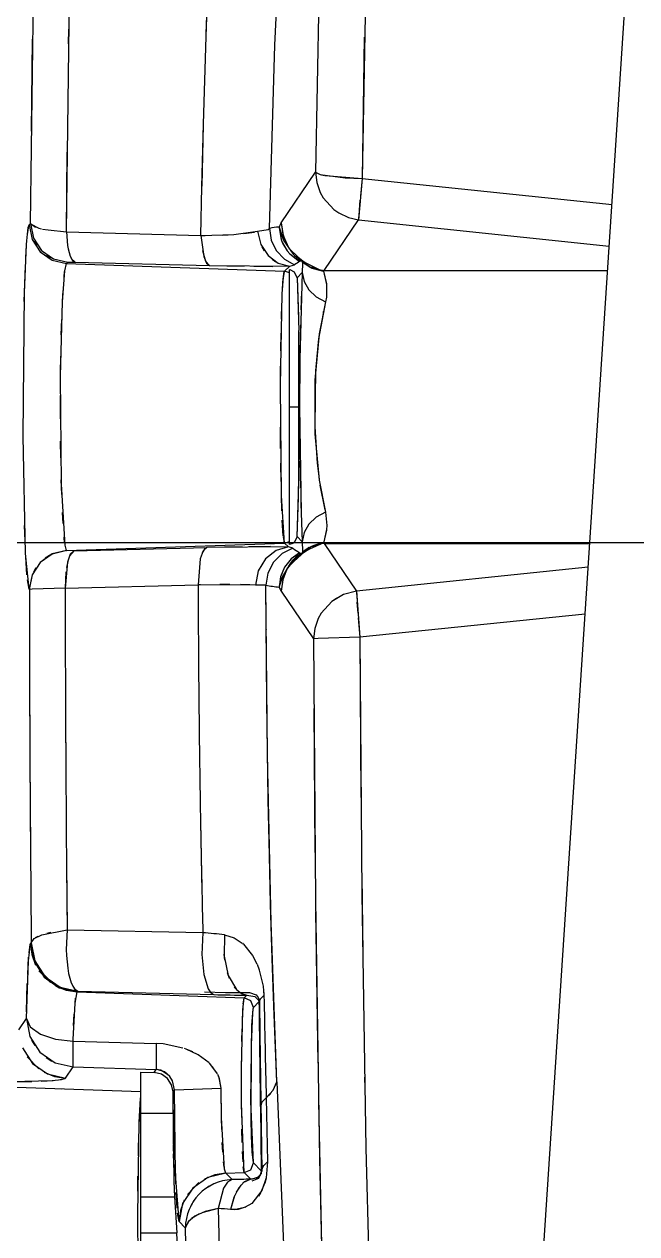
# Model space of a CAD drawing. Extents: x 1551 to 113148, y -1700 to 77018.
# Drawn here: x 19264.8 to 19328.1, y 12016.9 to 12141.8 of the extents above; entities that cross this region are included whole.
import ezdxf

# ---------------------------------------------------------------- set-up
doc = ezdxf.new("R2010")
doc.units = 0
doc.header["$LTSCALE"] = 500
doc.header["$MEASUREMENT"] = 0
doc.linetypes.add('CENTER', pattern=[3, 2.5, -0.25, 0, -0.25])
doc.linetypes.add('SNT-025', pattern=[0.74, 0.4, -0.17, 0, -0.17])
doc.layers.get('0').update_dxf_attribs({"linetype": 'CONTINUOUS'})
doc.layers.add('GENERATORSETT', color=7, linetype='CONTINUOUS')
doc.layers.add('S0CO1', color=7, linetype='CONTINUOUS')

# ---------------------------------------------------------------- blocks, each defined once
blk = doc.blocks.new('A$C64097268')
blk.add_line((-2758.91, 0), (35128.7, 0))
blk = doc.blocks.new('GENERATOR-CENTER')
for p, q in [((-1442.15, -77.43), (-1412.9, 368.88)), ((-1464.64, 79.63), (-1465.41, 38.24)), ((-1459.84, 78.24), (-1460.61, 37.58)), ((-1469.6, 51.35), (-1468.77, 68.99)), ((-1469.6, 51.35), (-1468.77, 68.99)), ((-1494.84, 32.93), (-1494.41, 67.15)), ((-1491.14, 32.08), (-1490.71, 64.96)), ((-1476.7, 52.23), (-1476.54, 56.81)), ((-1476.69, 52.52), (-1476.54, 56.73)), ((-1490.92, 51.48), (-1490.9, 52.99)), ((-1494.76, 42.47), (-1494.64, 51.96)), ((-1476.97, 43.18), (-1476.7, 52.23)), ((-1470.18, 32.43), (-1469.6, 51.35)), ((-1470.18, 32.43), (-1469.6, 51.35)), ((-1460.39, 52.18), (-1460.61, 37.58)), ((-1460.42, 50.64), (-1460.41, 50.64)), ((-1460.42, 50.64), (-1460.41, 50.64)), ((-1477.14, 36.73), (-1476.97, 43.18)), ((-1477.13, 36.8), (-1476.98, 43.11)), ((-1491.14, 32.08), (-1491.06, 40.29)), ((-1468.95, 33), (-1465.41, 38.24)), ((-1468.95, 33), (-1465.41, 38.24)), ((-1465.41, 38.24), (-1465.28, 37.17)), ((-1465.41, 38.24), (-1464.94, 38.01)), ((-1464.94, 38.01), (-1464.48, 37.9)), ((-1464.94, 38.01), (-1462.36, 37.65)), ((-1464.43, 37.89), (-1460.61, 37.58)), ((-1462.36, 37.65), (-1460.61, 37.58)), ((-1460.61, 37.58), (-1460.96, 33.32)), ((-1460.61, 37.58), (-1460.78, 35.77)), ((-1460.6, 37.58), (-1434.79, 34.9)), ((-1477.24, 31.71), (-1477.14, 36.73)), ((-1465.28, 37.17), (-1464.92, 36.15)), ((-1464.92, 36.15), (-1464.61, 35.59)), ((-1464.92, 36.15), (-1464.61, 35.59)), ((-1464.61, 35.59), (-1463.53, 34.4)), ((-1460.82, 35.33), (-1460.91, 34.31)), ((-1463.53, 34.4), (-1463.01, 34.03)), ((-1463.53, 34.4), (-1463.01, 34.03)), ((-1463.01, 34.03), (-1462.02, 33.56)), ((-1460.93, 33.99), (-1460.96, 33.32)), ((-1495.25, 30.82), (-1495.08, 32.51)), ((-1495.17, 31.81), (-1495.03, 32.7)), ((-1495.08, 32.51), (-1494.98, 32.79)), ((-1495.03, 32.7), (-1494.98, 32.79)), ((-1494.98, 32.79), (-1494.84, 32.93)), ((-1494.98, 32.79), (-1494.84, 32.93)), ((-1494.98, 32.79), (-1494.69, 31.3)), ((-1494.98, 32.79), (-1494.69, 31.3)), ((-1494.84, 32.93), (-1494.84, 32.96)), ((-1494.84, 32.93), (-1494.55, 31.43)), ((-1494.84, 32.93), (-1494.33, 32.57)), ((-1494.84, 32.9), (-1493.99, 32.47)), ((-1493.99, 32.47), (-1493.72, 32.4)), ((-1469.18, 32.56), (-1468.69, 31.16)), ((-1469.18, 32.56), (-1468.97, 31.28)), ((-1469.18, 32.56), (-1468.77, 31.3)), ((-1469.18, 32.55), (-1469.18, 32.54)), ((-1469.18, 32.5), (-1468.97, 31.3)), ((-1468.95, 33), (-1468.8, 31.85)), ((-1468.95, 33), (-1468.76, 31.69)), ((-1464.51, 28.08), (-1460.96, 33.32)), ((-1464.51, 28.08), (-1460.96, 33.32)), ((-1462.02, 33.56), (-1460.96, 33.32)), ((-1460.96, 33.32), (-1435.07, 30.59)), ((-1495.34, 29.41), (-1495.22, 31.29)), ((-1494.69, 31.3), (-1493.86, 30.02)), ((-1494.69, 31.3), (-1493.86, 30.02)), ((-1494.55, 31.43), (-1493.72, 30.16)), ((-1493.6, 32.37), (-1493.02, 32.27)), ((-1493.02, 32.27), (-1491.14, 32.08)), ((-1491.14, 32.08), (-1477.24, 31.71)), ((-1491.14, 32.08), (-1477.24, 31.71)), ((-1491.14, 32.08), (-1491.01, 30.66)), ((-1491.14, 32.07), (-1491.01, 30.66)), ((-1477.24, 31.71), (-1473.84, 31.81)), ((-1477.24, 31.71), (-1477.24, 31.75)), ((-1477.24, 31.71), (-1476.8, 31.71)), ((-1477.24, 31.71), (-1476.95, 29.52)), ((-1475.02, 31.75), (-1473.84, 31.81)), ((-1473.84, 31.81), (-1471.41, 32.13)), ((-1472.83, 31.9), (-1471.73, 32.06)), ((-1471.41, 32.13), (-1470.31, 32.33)), ((-1471.41, 32.13), (-1470.52, 32.27)), ((-1471.41, 32.13), (-1471.06, 30.77)), ((-1470.31, 32.33), (-1470.18, 32.43)), ((-1470.18, 32.43), (-1469.99, 31.23)), ((-1469.99, 31.23), (-1469.46, 30.15)), ((-1468.97, 31.28), (-1468.83, 30.92)), ((-1468.8, 31.85), (-1468.39, 30.76)), ((-1468.76, 31.69), (-1468.22, 30.47)), ((-1495.47, 25.79), (-1495.25, 30.82)), ((-1494.43, 31.15), (-1494.15, 30.69)), ((-1493.86, 30.02), (-1492.61, 29.14)), ((-1493.86, 30.02), (-1492.61, 29.14)), ((-1493.72, 30.16), (-1492.47, 29.28)), ((-1491.01, 30.66), (-1490.95, 30.32)), ((-1490.95, 30.32), (-1490.74, 29.57)), ((-1490.95, 30.32), (-1490.74, 29.57)), ((-1477.09, 30.15), (-1476.77, 29.04)), ((-1471.06, 30.77), (-1470.32, 29.63)), ((-1470.94, 30.52), (-1470.7, 30.11)), ((-1469.46, 30.15), (-1468.62, 29.27)), ((-1468.83, 30.93), (-1468.33, 30.1)), ((-1468.82, 30.91), (-1468.35, 30.11)), ((-1468.69, 31.16), (-1468.22, 30.46)), ((-1468.34, 30.1), (-1468.08, 29.8)), ((-1468.22, 30.47), (-1468.12, 30.34)), ((-1468.22, 30.47), (-1467.71, 29.76)), ((-1468.22, 30.47), (-1468.2, 30.44)), ((-1468.22, 30.47), (-1468.22, 30.47)), ((-1468.22, 30.46), (-1467.72, 29.77)), ((-1468.11, 30.33), (-1467.75, 29.94)), ((-1468.1, 30.32), (-1467.22, 29.45)), ((-1493.2, 29.71), (-1492.75, 29.42)), ((-1492.61, 29.14), (-1491.13, 28.8)), ((-1492.61, 29.14), (-1491.13, 28.8)), ((-1492.47, 29.28), (-1490.99, 28.94)), ((-1491.31, 28.05), (-1491.13, 28.8)), ((-1491.13, 28.8), (-1490.99, 28.94)), ((-1491.13, 28.8), (-1490.99, 28.94)), ((-1491.13, 28.8), (-1468.61, 28.01)), ((-1491.13, 28.8), (-1468.61, 28.01)), ((-1490.99, 28.94), (-1490.24, 28.94)), ((-1490.99, 28.94), (-1490.24, 28.94)), ((-1490.74, 29.57), (-1490.51, 29.13)), ((-1490.64, 29.34), (-1490.24, 28.94)), ((-1490.51, 29.13), (-1490.24, 28.94)), ((-1490.24, 28.94), (-1476.35, 28.59)), ((-1490.24, 28.94), (-1476.35, 28.59)), ((-1476.95, 29.52), (-1476.67, 28.86)), ((-1476.77, 29.04), (-1476.35, 28.59)), ((-1476.67, 28.86), (-1476.35, 28.59)), ((-1470.32, 29.63), (-1469.28, 28.86)), ((-1469.89, 29.24), (-1469.51, 28.98)), ((-1469.28, 28.86), (-1468.08, 28.54)), ((-1468.62, 29.27), (-1467.57, 28.68)), ((-1468.08, 29.81), (-1467.05, 29.03)), ((-1468.08, 29.8), (-1467.09, 29.04)), ((-1467.71, 29.76), (-1467.58, 29.62)), ((-1467.58, 29.62), (-1466.9, 29.09)), ((-1467.57, 29.62), (-1466.92, 29.1)), ((-1467.22, 29.45), (-1466.74, 29.08)), ((-1467.19, 29.43), (-1466.75, 29.09)), ((-1466.9, 29.09), (-1466.81, 29.08)), ((-1466.9, 29.09), (-1466.77, 29.01)), ((-1466.81, 29.08), (-1466.77, 28.99)), ((-1466.78, 28.97), (-1466.77, 29)), ((-1466.78, 28.97), (-1466.77, 28.99)), ((-1466.78, 28.98), (-1465.97, 28.48)), ((-1466.78, 28.98), (-1465.87, 28.41)), ((-1466.78, 28.97), (-1465.87, 28.41)), ((-1466.78, 28.97), (-1466.78, 28.96)), ((-1466.78, 28.97), (-1465.88, 28.38)), ((-1466.78, 28.97), (-1466.77, 28.85)), ((-1466.77, 28.85), (-1466.78, 27.88)), ((-1466.77, 28.8), (-1466.78, 27.88)), ((-1466.77, 29.01), (-1466.77, 28.99)), ((-1466.77, 28.96), (-1465.76, 28.33)), ((-1466.74, 29.08), (-1466.49, 28.91)), ((-1466.48, 28.91), (-1465.07, 28.19)), ((-1466.47, 28.9), (-1465.05, 28.18)), ((-1495.5, 24.87), (-1495.38, 28.57)), ((-1491.55, 24.84), (-1491.31, 28.05)), ((-1491.38, 27.41), (-1491.32, 27.99)), ((-1476.35, 28.59), (-1468.08, 28.54)), ((-1476.35, 28.59), (-1472.78, 28.53)), ((-1474.28, 28.55), (-1474.28, 28.56)), ((-1471.77, 28.52), (-1469.82, 28.51)), ((-1468.84, 25.68), (-1468.67, 27.81)), ((-1468.73, 27.33), (-1468.63, 27.96)), ((-1468.67, 27.81), (-1468.61, 28.01)), ((-1468.63, 27.96), (-1468.61, 28.01)), ((-1468.61, 28.01), (-1468.08, 28.54)), ((-1468.61, 28.01), (-1468.08, 28.54)), ((-1468.11, 27.86), (-1468.61, 28.01)), ((-1468.11, 27.86), (-1468.61, 28.01)), ((-1468.17, 28.54), (-1468.08, 28.54)), ((-1468.02, 28.16), (-1468.11, 28.14)), ((-1468.11, 27.86), (-1468.11, 28.14)), ((-1468.11, 27.86), (-1468.11, 28.14)), ((-1468.11, 27.86), (-1468.11, 28.09)), ((-1468.11, 27.12), (-1468.11, 27.86)), ((-1468.11, 0.12), (-1468.11, 27.86)), ((-1468.08, 28.54), (-1467.57, 28.68)), ((-1467.59, 27.93), (-1468.02, 28.16)), ((-1467.32, 27.33), (-1467.58, 27.92)), ((-1467.32, 27.33), (-1466.78, 27.88)), ((-1467.32, 27.33), (-1466.78, 27.88)), ((-1466.78, 27.88), (-1467.05, 17.66)), ((-1466.78, 27.88), (-1466.59, 26.94)), ((-1466.78, 27.88), (-1466.59, 26.94)), ((-1465.97, 28.48), (-1465.87, 28.41)), ((-1465.87, 28.41), (-1465.06, 28.18)), ((-1465.87, 28.41), (-1464.83, 28.1)), ((-1465.87, 28.41), (-1465.84, 28.39)), ((-1465.76, 28.33), (-1464.6, 28.03)), ((-1465.65, 28.29), (-1464.61, 28.03)), ((-1465.64, 28.3), (-1464.83, 28.1)), ((-1465.06, 28.18), (-1465.04, 28.17)), ((-1465.06, 28.18), (-1464.51, 28.08)), ((-1465.04, 28.17), (-1464.51, 28.08)), ((-1464.6, 28.03), (-1464.51, 28.08)), ((-1464.6, 28.03), (-1464.51, 28.08)), ((-1464.6, 28.03), (-1464.29, 26.72)), ((-1464.6, 28.03), (-1464.28, 26.64)), ((-1464.51, 28.08), (-1435.24, 28.08)), ((-1468.84, 25.64), (-1468.74, 27.28)), ((-1467.32, 27.33), (-1467.14, 21.88)), ((-1467.32, 27.33), (-1467.17, 23.29)), ((-1466.59, 26.94), (-1466.11, 26.08)), ((-1466.59, 26.94), (-1466.11, 26.08)), ((-1464.28, 26.63), (-1464.28, 25.33)), ((-1495.61, 10.99), (-1495.47, 25.79)), ((-1495.47, 25.62), (-1495.48, 25.63)), ((-1491.55, 24.87), (-1491.49, 26.01)), ((-1469.04, 16.22), (-1468.84, 25.68)), ((-1468.11, 22.67), (-1468.11, 25.89)), ((-1466.87, 25.92), (-1466.93, 24.02)), ((-1466.11, 26.08), (-1465.35, 25.36)), ((-1466.11, 26.08), (-1465.35, 25.36)), ((-1465.35, 25.36), (-1464.38, 24.84)), ((-1465.35, 25.36), (-1464.38, 24.84)), ((-1464.28, 25.33), (-1464.38, 24.84)), ((-1491.74, 17.19), (-1491.55, 24.84)), ((-1468.94, 23.07), (-1468.89, 24.7)), ((-1468.13, 24.72), (-1468.12, 24.72)), ((-1468.13, 24.72), (-1468.12, 24.72)), ((-1467.25, 24.31), (-1467.25, 24.31)), ((-1467.25, 24.31), (-1467.25, 24.31)), ((-1466.97, 24.19), (-1466.96, 24.19)), ((-1466.97, 24.19), (-1466.96, 24.19)), ((-1464.38, 24.84), (-1465.1, 21.04)), ((-1464.38, 24.84), (-1465.03, 21.56)), ((-1464.64, 23.77), (-1464.58, 23.87)), ((-1464.64, 23.77), (-1464.58, 23.87)), ((-1491.67, 21.46), (-1491.62, 23.03)), ((-1466.97, 22.49), (-1467.03, 19.73)), ((-1464.66, 23.65), (-1464.62, 23.65)), ((-1464.66, 23.65), (-1464.62, 23.65)), ((-1491.66, 21.66), (-1491.66, 21.66)), ((-1469.01, 19.79), (-1468.97, 21.62)), ((-1467.15, 22.38), (-1467.14, 21.9)), ((-1467.14, 21.89), (-1467.14, 21.89)), ((-1467.07, 14), (-1467.14, 21.89)), ((-1467.14, 18.13), (-1467.14, 21.88)), ((-1465.03, 21.56), (-1465.47, 16.76)), ((-1468.11, 19.68), (-1468.11, 21.02)), ((-1465.1, 21.04), (-1465.39, 18.1)), ((-1491.74, 17.5), (-1491.72, 19.26)), ((-1469.04, 16.07), (-1469.03, 18.22)), ((-1468.11, 16.1), (-1468.11, 17.78)), ((-1467.14, 14), (-1467.14, 18.51)), ((-1467.07, 14), (-1467.09, 18.51)), ((-1467.04, 18.52), (-1467.07, 14.28)), ((-1467.05, 17.66), (-1467.07, 14)), ((-1465.41, 17.91), (-1465.5, 11.95)), ((-1491.66, 6.02), (-1491.74, 17.19)), ((-1465.47, 16.76), (-1465.47, 11.24)), ((-1491.76, 12.78), (-1491.76, 15.19)), ((-1468.94, 4.84), (-1469.04, 16.22)), ((-1491.76, 14), (-1491.75, 14)), ((-1491.76, 14), (-1491.75, 14)), ((-1468.11, 14), (-1467.83, 14)), ((-1468.11, 14), (-1467.83, 14)), ((-1467.83, 14), (-1467.14, 14)), ((-1467.83, 14), (-1467.14, 14)), ((-1467.14, 14), (-1467.07, 14)), ((-1467.14, 9.48), (-1467.14, 14)), ((-1467.14, 14), (-1467.07, 14)), ((-1467.14, 6.11), (-1467.07, 14)), ((-1467.07, 14), (-1466.9, 3.08)), ((-1467.07, 13.81), (-1467.04, 9.62)), ((-1468.11, 12.32), (-1468.11, 13.62)), ((-1469.03, 9.72), (-1469.04, 11.9)), ((-1465.5, 11.95), (-1465.25, 8.19)), ((-1465.47, 11.24), (-1465.03, 6.44)), ((-1495.35, -1.11), (-1495.61, 10.99)), ((-1491.72, 8.74), (-1491.74, 10.46)), ((-1468.11, 8.72), (-1468.11, 10.62)), ((-1467.14, 6.11), (-1467.14, 9.87)), ((-1468.97, 6.31), (-1469.01, 8.19)), ((-1468.11, 5.78), (-1468.11, 7.98)), ((-1467.03, 8.41), (-1466.98, 5.64)), ((-1465.25, 8.19), (-1465.05, 6.56)), ((-1491.62, 4.95), (-1491.67, 6.49)), ((-1491.66, 6.34), (-1491.66, 6.34)), ((-1465.03, 6.44), (-1464.38, 3.13)), ((-1491.28, -0.27), (-1491.66, 6.02)), ((-1467.32, 0.64), (-1467.14, 6.11)), ((-1467.16, 5.53), (-1467.14, 6.11)), ((-1464.96, 5.94), (-1464.44, 3.37)), ((-1468.89, 3.27), (-1468.94, 4.91)), ((-1468.61, -0.04), (-1468.94, 4.84)), ((-1468.11, 3.11), (-1468.11, 4.52)), ((-1467.32, 0.64), (-1467.18, 4.64)), ((-1466.96, 3.8), (-1466.97, 3.8)), ((-1466.96, 3.8), (-1466.97, 3.8)), ((-1466.94, 4.36), (-1466.89, 2.74)), ((-1464.66, 4.34), (-1464.63, 4.34)), ((-1464.66, 4.34), (-1464.63, 4.34)), ((-1464.64, 4.22), (-1464.59, 4.14)), ((-1464.64, 4.22), (-1464.59, 4.14)), ((-1491.49, 1.96), (-1491.55, 3.11)), ((-1467.25, 3.69), (-1467.25, 3.68)), ((-1467.25, 3.69), (-1467.25, 3.68)), ((-1467.22, 3.16), (-1467.22, 3.16)), ((-1467.22, 3.16), (-1467.22, 3.16)), ((-1466.9, 3.17), (-1466.9, 3.17)), ((-1466.9, 3.17), (-1466.9, 3.17)), ((-1466.9, 3.08), (-1466.78, 0.09)), ((-1465.34, 2.62), (-1466.1, 1.9)), ((-1465.34, 2.62), (-1466.1, 1.9)), ((-1464.38, 3.13), (-1465.34, 2.62)), ((-1464.38, 3.13), (-1465.34, 2.62)), ((-1464.38, 3.15), (-1464.38, 3.13)), ((-1464.38, 3.13), (-1464.23, 1.76)), ((-1495.37, -0.65), (-1495.46, 1.77)), ((-1468.74, 0.71), (-1468.84, 2.33)), ((-1468.11, 1.49), (-1468.11, 1.5)), ((-1466.1, 1.9), (-1466.59, 1.03)), ((-1466.1, 1.9), (-1466.59, 1.03)), ((-1464.28, 1.27), (-1464.58, -0.05)), ((-1464.27, 1.35), (-1464.57, 0.08)), ((-1464.23, 1.76), (-1464.27, 1.36)), ((-2671.23, 0), (-1337.61, 0)), ((-2671.23, 0), (-1337.61, 0)), ((-1495.44, 0.62), (-1495.44, 0.62)), ((-1491.32, -0.02), (-1491.38, 0.57)), ((-1468.61, -0.04), (-1468.73, 0.64)), ((-1468.61, -0.04), (-1468.11, 0.12)), ((-1468.61, -0.04), (-1468.11, 0.12)), ((-1468.11, 0.12), (-1468.11, 0.69)), ((-1468.11, -0.17), (-1468.11, 0.12)), ((-1468.11, -0.13), (-1468.11, 0.12)), ((-1468.11, -0.17), (-1468.11, 0.12)), ((-1467.58, 0.05), (-1467.72, -0.06)), ((-1467.32, 0.64), (-1467.58, 0.05)), ((-1467.32, 0.64), (-1466.78, 0.09)), ((-1467.32, 0.64), (-1466.78, 0.09)), ((-1466.59, 1.03), (-1466.78, 0.09)), ((-1466.59, 1.03), (-1466.78, 0.09)), ((-1466.78, 0.09), (-1466.77, -0.88)), ((-1466.78, 0.09), (-1466.76, -0.82)), ((-1494.98, -4.82), (-1495.35, -1.11)), ((-1492.61, -1.17), (-1493.86, -2.04)), ((-1492.61, -1.17), (-1493.86, -2.04)), ((-1492.6, -1.18), (-1493.85, -2.05)), ((-1491.13, -0.82), (-1492.61, -1.17)), ((-1491.13, -0.82), (-1492.61, -1.17)), ((-1491.11, -0.83), (-1492.6, -1.18)), ((-1491.13, -0.82), (-1491.28, -0.27)), ((-1491.13, -0.82), (-1468.61, -0.04)), ((-1491.13, -0.82), (-1468.61, -0.04)), ((-1491.13, -0.82), (-1491.11, -0.83)), ((-1491.13, -0.82), (-1491.11, -0.83)), ((-1490.37, -0.84), (-1491.11, -0.83)), ((-1490.37, -0.84), (-1491.11, -0.83)), ((-1490.74, -1.18), (-1491.04, -2.03)), ((-1490.37, -0.84), (-1490.82, -1.35)), ((-1490.37, -0.84), (-1490.74, -1.18)), ((-1490.37, -0.84), (-1476.65, -0.5)), ((-1477.01, -0.84), (-1477.31, -1.68)), ((-1476.89, -0.66), (-1477.12, -1.07)), ((-1476.65, -0.5), (-1477.01, -0.84)), ((-1476.65, -0.5), (-1476.89, -0.66)), ((-1472.98, -0.43), (-1476.65, -0.5)), ((-1468.2, -0.44), (-1476.65, -0.5)), ((-1470.06, -0.41), (-1472.29, -0.42)), ((-1469.49, -0.8), (-1470.59, -1.66)), ((-1469.49, -0.8), (-1470.59, -1.66)), ((-1468.87, -1.14), (-1469.76, -2.03)), ((-1468.87, -1.14), (-1469.76, -2.03)), ((-1468.2, -0.44), (-1469.49, -0.8)), ((-1468.2, -0.44), (-1469.49, -0.8)), ((-1467.75, -0.58), (-1468.87, -1.14)), ((-1467.75, -0.58), (-1468.87, -1.14)), ((-1468.61, -0.04), (-1468.2, -0.44)), ((-1468.61, -0.04), (-1468.2, -0.44)), ((-1467.75, -0.58), (-1468.2, -0.44)), ((-1467.75, -0.58), (-1468.2, -0.44)), ((-1468.09, -0.18), (-1468.11, -0.17)), ((-1467.75, -0.08), (-1468.09, -0.18)), ((-1466.87, -1.21), (-1468.04, -2.29)), ((-1467.05, -1.05), (-1467.92, -1.68)), ((-1467.05, -1.05), (-1467.92, -1.68)), ((-1467.83, -2), (-1466.11, -0.48)), ((-1467.83, -2), (-1466.11, -0.48)), ((-1466.72, -1), (-1467.83, -2)), ((-1466.72, -1), (-1467.83, -2)), ((-1467.7, 0), (-1467.65, 0)), ((-1467.7, 0), (-1467.65, 0)), ((-1466.78, -1.09), (-1466.91, -1.11)), ((-1466.78, -1.09), (-1466.91, -1.11)), ((-1466.75, -1.12), (-1466.87, -1.21)), ((-1466.77, -1.14), (-1466.84, -1.19)), ((-1466.11, -0.48), (-1466.81, -1.11)), ((-1466.11, -0.48), (-1466.81, -1.11)), ((-1466.78, -1.09), (-1466.81, -1.11)), ((-1466.81, -1.11), (-1466.78, -1.09)), ((-1466.81, -1.11), (-1466.78, -1.09)), ((-1466.81, -1.11), (-1466.78, -1.09)), ((-1466.79, -1.05), (-1466.72, -1)), ((-1466.79, -1.05), (-1466.72, -1)), ((-1466.77, -1.02), (-1466.79, -1.05)), ((-1466.77, -1.02), (-1466.79, -1.05)), ((-1466.77, 0), (-1466.77, 0)), ((-1466.77, 0), (-1466.77, 0)), ((-1466.77, -1), (-1464.94, -0.17)), ((-1466.17, -0.6), (-1466.77, -1.02)), ((-1466.77, -0.88), (-1466.77, -1)), ((-1466.77, -1), (-1466.77, -1.02)), ((-1466.77, -1), (-1466.77, -1.02)), ((-1466.77, -1.02), (-1466.77, -1.02)), ((-1465.89, -0.59), (-1466.75, -1.12)), ((-1465.85, -0.44), (-1466.66, -0.93)), ((-1466.11, -0.48), (-1466.11, -0.48)), ((-1466.11, -0.48), (-1466.11, -0.48)), ((-1464.94, -0.16), (-1465.85, -0.44)), ((-1465.17, -0.25), (-1465.74, -0.51)), ((-1465.14, -0.24), (-1465.59, -0.44)), ((-1465.03, -0.2), (-1465.13, -0.24)), ((-1464.94, -0.17), (-1464.91, -0.15)), ((-1464.51, -0.09), (-1464.76, -0.12)), ((-1464.51, -0.09), (-1464.76, -0.12)), ((-1464.58, -0.05), (-1464.51, -0.09)), ((-1464.58, -0.05), (-1464.51, -0.09)), ((-1464.58, -0.05), (-1464.58, -0.05)), ((-1464.51, -0.09), (-1461.18, -5.02)), ((-1464.51, -0.09), (-1437.08, -0.09)), ((-1464.51, -0.09), (-1461.18, -5.02)), ((-1495.22, -3.32), (-1495.34, -1.44)), ((-1493.86, -2.04), (-1494.69, -3.32)), ((-1493.86, -2.04), (-1494.69, -3.32)), ((-1493.85, -2.05), (-1494.68, -3.33)), ((-1492.88, -1.32), (-1493.33, -1.6)), ((-1491.04, -2.03), (-1491.27, -4.71)), ((-1490.93, -1.64), (-1491.14, -2.58)), ((-1477.31, -1.68), (-1477.54, -4.37)), ((-1470.59, -1.66), (-1471.32, -2.92)), ((-1470.59, -1.66), (-1471.32, -2.92)), ((-1469.76, -2.03), (-1470.34, -3.15)), ((-1469.76, -2.03), (-1470.34, -3.15)), ((-1467.92, -1.68), (-1468.6, -2.53)), ((-1467.92, -1.68), (-1468.6, -2.53)), ((-1468.04, -2.29), (-1468.31, -2.63)), ((-1467.6, -1.83), (-1468.28, -2.59)), ((-1494.69, -3.32), (-1494.98, -4.82)), ((-1494.69, -3.32), (-1494.98, -4.82)), ((-1494.68, -3.33), (-1494.97, -4.83)), ((-1494.28, -2.59), (-1494.55, -3.05)), ((-1491.2, -3.01), (-1491.27, -4.71)), ((-1471.32, -2.92), (-1471.6, -4.39)), ((-1471.32, -2.92), (-1471.6, -4.39)), ((-1470.34, -3.15), (-1470.54, -4.39)), ((-1470.34, -3.15), (-1470.54, -4.39)), ((-1469.03, -3.52), (-1469.17, -4.59)), ((-1469.03, -3.52), (-1469.17, -4.59)), ((-1468.93, -3.7), (-1469.17, -4.58)), ((-1468.76, -3.33), (-1469.16, -4.5)), ((-1468.6, -2.53), (-1469.03, -3.52)), ((-1468.6, -2.53), (-1469.03, -3.52)), ((-1468.31, -2.62), (-1468.93, -3.7)), ((-1468.37, -2.73), (-1468.8, -3.84)), ((-1468.31, -2.62), (-1468.78, -3.78)), ((-1468.56, -3.14), (-1468.47, -3.15)), ((-1468.3, -2.61), (-1468.31, -2.63)), ((-1437.24, -2.52), (-1461.18, -5.02)), ((-1494.98, -4.82), (-1495.17, -3.85)), ((-1494.98, -4.82), (-1494.97, -4.83)), ((-1494.98, -4.82), (-1494.97, -4.83)), ((-1494.67, -4.8), (-1494.97, -4.83)), ((-1494.67, -4.8), (-1494.97, -4.83)), ((-1491.27, -4.71), (-1494.67, -4.8)), ((-1491.27, -4.71), (-1494.67, -4.8)), ((-1491.27, -4.71), (-1477.54, -4.37)), ((-1491.27, -4.71), (-1477.54, -4.37)), ((-1477.3, -4.36), (-1477.54, -4.37)), ((-1471.6, -4.39), (-1477.54, -4.37)), ((-1474.27, -4.31), (-1475.28, -4.32)), ((-1474.69, -4.32), (-1474.69, -4.32)), ((-1474.69, -4.32), (-1474.69, -4.32)), ((-1472.2, -4.35), (-1473.15, -4.32)), ((-1473.14, -4.33), (-1473.14, -4.33)), ((-1473.14, -4.33), (-1473.14, -4.33)), ((-1471.6, -4.39), (-1471.6, -4.39)), ((-1470.54, -4.39), (-1471.6, -4.39)), ((-1470.54, -4.39), (-1470.54, -4.38)), ((-1470.37, -22.02), (-1470.54, -4.39)), ((-1470.45, -16.41), (-1470.54, -4.39)), ((-1469.16, -4.5), (-1469.17, -4.59)), ((-1468.78, -3.78), (-1468.95, -5.01)), ((-1468.8, -3.84), (-1468.95, -5.01)), ((-1468.95, -5.01), (-1465.62, -9.94)), ((-1468.95, -5.01), (-1465.62, -9.94)), ((-1463.74, -6.09), (-1464.82, -7.29)), ((-1462.53, -5.37), (-1463.74, -6.09)), ((-1463.22, -5.72), (-1463.74, -6.09)), ((-1461.18, -5.02), (-1462.53, -5.37)), ((-1461.18, -5.02), (-1460.82, -9.77)), ((-1461.18, -5.02), (-1461.16, -5.77)), ((-1461.14, -6.13), (-1461.05, -7.28)), ((-1464.82, -7.29), (-1465.13, -7.84)), ((-1464.82, -7.29), (-1465.13, -7.85)), ((-1437.56, -7.39), (-1460.82, -9.77)), ((-1465.13, -7.85), (-1465.49, -8.87)), ((-1461.01, -7.77), (-1460.82, -9.77)), ((-1470.51, -8.95), (-1470.5, -8.97)), ((-1470.51, -8.95), (-1470.5, -8.97)), ((-1465.49, -8.87), (-1465.62, -9.94)), ((-1465.14, -9.88), (-1465.62, -9.94)), ((-1465.14, -9.88), (-1465.62, -9.94)), ((-1465.62, -9.94), (-1465.43, -36.94)), ((-1460.82, -9.77), (-1465.14, -9.88)), ((-1460.82, -9.77), (-1465.14, -9.88)), ((-1460.82, -9.77), (-1460.72, -26.3)), ((-1460.82, -9.77), (-1460.62, -36.29)), ((-1470.38, -21.34), (-1470.45, -16.42)), ((-1465.59, -17.13), (-1465.48, -32)), ((-1470.3, -26.52), (-1470.38, -21.34)), ((-1470, -39.22), (-1470.37, -22.02)), ((-1470.18, -32.27), (-1470.3, -26.55)), ((-1470.05, -37.28), (-1470.18, -32.28)), ((-1460.64, -34.41), (-1460.54, -42.38)), ((-1469.89, -42.92), (-1470.05, -37.32)), ((-1465.43, -36.94), (-1465.01, -63.6)), ((-1460.62, -36.29), (-1460.2, -62.49)), ((-1465.41, -38.11), (-1465.19, -53.73)), ((-1469.42, -55.66), (-1470, -39.22)), ((-1494.77, -41.31), (-1494.46, -40.87)), ((-1494.46, -40.87), (-1493.69, -40.47)), ((-1494.32, -40.77), (-1494.04, -40.62)), ((-1493.69, -40.47), (-1491.07, -39.96)), ((-1493.17, -40.31), (-1492.75, -40.21)), ((-1491.07, -39.96), (-1491.15, -42)), ((-1491.07, -39.97), (-1491.15, -42)), ((-1491.07, -39.96), (-1477.05, -40.26)), ((-1491.07, -39.96), (-1477.05, -40.26)), ((-1477.05, -40.26), (-1477.14, -42.5)), ((-1474.81, -40.48), (-1474.86, -42.68)), ((-1474.81, -40.48), (-1473.81, -40.78)), ((-1473.81, -40.78), (-1473, -41.33)), ((-1495.07, -43.16), (-1494.84, -41.38)), ((-1495, -42.33), (-1494.88, -41.47)), ((-1494.88, -41.47), (-1494.84, -41.38)), ((-1494.84, -41.38), (-1494.77, -41.31)), ((-1494.84, -41.38), (-1494.77, -41.31)), ((-1494.84, -41.38), (-1494.71, -42.52)), ((-1494.84, -41.38), (-1494.47, -43.25)), ((-1494.77, -41.31), (-1494.4, -43.18)), ((-1494.69, -42.17), (-1494.42, -43.14)), ((-1491.15, -42), (-1491.13, -42.6)), ((-1472.97, -41.35), (-1472.87, -41.44)), ((-1472.85, -41.46), (-1471.92, -42.62)), ((-1495.27, -49.12), (-1495.07, -43.16)), ((-1495.14, -44.59), (-1495.04, -42.8)), ((-1494.71, -42.52), (-1494.32, -43.6)), ((-1494.47, -43.25), (-1493.44, -44.85)), ((-1494.4, -43.18), (-1493.36, -44.78)), ((-1494.24, -43.53), (-1494.04, -43.9)), ((-1491.13, -42.6), (-1491, -43.92)), ((-1491.13, -42.61), (-1491, -43.91)), ((-1477.14, -42.5), (-1476.94, -44.57)), ((-1474.88, -42.49), (-1474.81, -43.09)), ((-1474.86, -42.68), (-1474.43, -44.69)), ((-1471.92, -42.62), (-1471.47, -43.47)), ((-1471.45, -43.52), (-1471.22, -44.11)), ((-1471.42, -43.6), (-1471.33, -43.83)), ((-1469.73, -47.82), (-1469.89, -42.93)), ((-1495.13, -44.4), (-1495.13, -44.4)), ((-1495.13, -44.4), (-1495.13, -44.4)), ((-1493.98, -44.19), (-1492.79, -45.41)), ((-1493.86, -44.18), (-1492.78, -45.29)), ((-1493.76, -44.26), (-1493.8, -44.27)), ((-1493.44, -44.85), (-1491.87, -45.94)), ((-1493.36, -44.78), (-1491.8, -45.87)), ((-1491, -43.92), (-1490.91, -44.48)), ((-1490.91, -44.48), (-1490.64, -45.43)), ((-1490.91, -44.49), (-1490.64, -45.43)), ((-1476.94, -44.57), (-1476.51, -46.05)), ((-1474.53, -44.37), (-1474.33, -44.94)), ((-1474.43, -44.69), (-1473.59, -46.13)), ((-1471.26, -44), (-1470.82, -45.78)), ((-1495.26, -48.43), (-1495.18, -45.5)), ((-1492.51, -45.49), (-1492.15, -45.7)), ((-1492.23, -45.62), (-1492.23, -45.6)), ((-1492.23, -45.63), (-1492.23, -45.61)), ((-1492.22, -45.77), (-1491.15, -46.2)), ((-1491.87, -45.94), (-1490.02, -46.38)), ((-1491.8, -45.87), (-1489.95, -46.3)), ((-1491.75, -45.9), (-1490.81, -46.2)), ((-1490.64, -45.43), (-1490.32, -46.05)), ((-1490.49, -45.77), (-1490.23, -46.15)), ((-1490.32, -46.05), (-1489.95, -46.3)), ((-1490.23, -46.15), (-1489.95, -46.3)), ((-1476.51, -46.05), (-1476.23, -46.47)), ((-1473.81, -45.87), (-1473.52, -46.2)), ((-1473.59, -46.13), (-1473.07, -46.54)), ((-1470.82, -45.78), (-1470.74, -46.76)), ((-1470.79, -46.05), (-1470.74, -46.76)), ((-1491.15, -46.2), (-1490.02, -46.38)), ((-1490.24, -47.55), (-1490.02, -46.38)), ((-1490.24, -47.55), (-1490.19, -47.03)), ((-1490.02, -46.38), (-1489.95, -46.3)), ((-1490.02, -46.38), (-1489.95, -46.3)), ((-1490.02, -46.38), (-1472.78, -46.98)), ((-1490.02, -46.38), (-1472.78, -46.98)), ((-1489.95, -46.3), (-1489.92, -46.3)), ((-1489.95, -46.3), (-1475.93, -46.65)), ((-1476.88, -46.38), (-1474.72, -46.42)), ((-1476.23, -46.47), (-1475.93, -46.65)), ((-1474.72, -46.42), (-1472.84, -46.43)), ((-1473.07, -46.54), (-1472.51, -46.71)), ((-1472.91, -48.22), (-1472.78, -46.98)), ((-1472.87, -47.6), (-1472.78, -46.98)), ((-1472.84, -46.43), (-1472.23, -46.43)), ((-1472.78, -46.98), (-1472.51, -46.71)), ((-1472.78, -46.98), (-1472.51, -46.71)), ((-1472.09, -47.28), (-1472.78, -46.98)), ((-1472.09, -47.28), (-1472.78, -46.98)), ((-1472.51, -46.71), (-1471.69, -46.86)), ((-1472.51, -46.71), (-1471.69, -46.86)), ((-1472.23, -46.43), (-1471.53, -46.68)), ((-1471.81, -47.98), (-1472.09, -47.28)), ((-1471.81, -47.98), (-1472.09, -47.28)), ((-1471.81, -47.98), (-1471.25, -47.41)), ((-1471.81, -47.98), (-1471.25, -47.41)), ((-1471.69, -46.86), (-1471.29, -47.23)), ((-1471.66, -46.87), (-1471.29, -47.23)), ((-1471.53, -46.68), (-1471.33, -46.95)), ((-1471.33, -46.95), (-1471.29, -47.02)), ((-1471.29, -47.02), (-1471.21, -47.37)), ((-1471.29, -47.23), (-1471.25, -47.41)), ((-1471.29, -47.23), (-1471.25, -47.41)), ((-1471.1, -47.08), (-1471.25, -47.41)), ((-1471.1, -47.08), (-1471.25, -47.41)), ((-1471.21, -47.37), (-1471.16, -50.72)), ((-1470.74, -46.76), (-1471.1, -47.08)), ((-1470.74, -46.76), (-1471.1, -47.08)), ((-1490.45, -51.28), (-1490.24, -47.55)), ((-1490.39, -49.83), (-1490.33, -48.68)), ((-1473.04, -54.36), (-1472.91, -48.22)), ((-1472.95, -49.15), (-1472.9, -47.98)), ((-1472.04, -51.86), (-1471.9, -48.5)), ((-1471.98, -49.85), (-1471.86, -48.13)), ((-1471.9, -48.5), (-1471.81, -47.98)), ((-1471.86, -48.13), (-1471.81, -47.98)), ((-1469.42, -55.66), (-1469.73, -47.86)), ((-1496.05, -50.28), (-1495.27, -49.12)), ((-1495.27, -49.12), (-1494.87, -49.98)), ((-1495.27, -49.12), (-1494.87, -49.98)), ((-1495.27, -49.12), (-1494.91, -50.99)), ((-1472.08, -57.68), (-1471.98, -49.85)), ((-1494.91, -50.99), (-1493.87, -52.58)), ((-1494.87, -49.98), (-1493.82, -50.73)), ((-1494.87, -49.98), (-1493.82, -50.73)), ((-1493.82, -50.73), (-1492.27, -51.25)), ((-1473.01, -51.48), (-1472.98, -50.17)), ((-1471.16, -50.72), (-1471.06, -57.73)), ((-1465.23, -50.73), (-1465.22, -50.73)), ((-1465.23, -50.73), (-1465.22, -50.73)), ((-1495.68, -52.15), (-1494.64, -53.75)), ((-1494.75, -51.34), (-1494.41, -51.92)), ((-1492.27, -51.25), (-1490.45, -51.47)), ((-1490.45, -51.47), (-1490.44, -51.26)), ((-1490.45, -51.47), (-1481.86, -51.71)), ((-1490.45, -51.47), (-1481.86, -51.71)), ((-1490.45, -54.11), (-1490.45, -51.47)), ((-1490.45, -54.11), (-1490.45, -51.47)), ((-1481.86, -51.71), (-1481.88, -54.16)), ((-1481.16, -51.75), (-1481.86, -51.71)), ((-1479.11, -52.17), (-1481.16, -51.75)), ((-1478.1, -52.56), (-1478.96, -52.21)), ((-1477.52, -52.87), (-1478.78, -52.28)), ((-1472.05, -59.54), (-1472.04, -51.86)), ((-1495.18, -53.08), (-1494, -54.31)), ((-1493.87, -52.58), (-1492.31, -53.68)), ((-1493.22, -53.14), (-1492.65, -53.51)), ((-1492.31, -53.68), (-1490.45, -54.11)), ((-1481.88, -52.94), (-1481.88, -53.23)), ((-1476.41, -53.7), (-1477.52, -52.87)), ((-1473.04, -54.36), (-1473.03, -52.6)), ((-1494.64, -53.75), (-1493.08, -54.84)), ((-1493.43, -54.67), (-1492.36, -55.1)), ((-1493.08, -54.84), (-1491.23, -55.27)), ((-1491.23, -55.27), (-1490.45, -54.11)), ((-1491.23, -55.27), (-1490.45, -54.11)), ((-1490.45, -54.11), (-1481.86, -54.4)), ((-1490.45, -54.11), (-1481.86, -54.4)), ((-1489.01, -54.2), (-1489, -54.18)), ((-1483.47, -56.67), (-1483.47, -54.65)), ((-1483.47, -54.65), (-1482.06, -54.7)), ((-1483.47, -56.67), (-1483.47, -54.65)), ((-1483.47, -54.65), (-1482.06, -54.7)), ((-1482.06, -54.7), (-1481.86, -54.4)), ((-1482.06, -54.7), (-1481.86, -54.4)), ((-1481.31, -54.87), (-1482.06, -54.7)), ((-1481.31, -54.87), (-1482.06, -54.7)), ((-1481.88, -53.85), (-1481.88, -54.05)), ((-1481.88, -54.16), (-1481.86, -54.4)), ((-1481.76, -54.4), (-1481.86, -54.4)), ((-1481.39, -54.47), (-1481.86, -54.4)), ((-1481, -54.64), (-1481.76, -54.4)), ((-1480.55, -55.01), (-1481.39, -54.47)), ((-1480.69, -55.31), (-1481.31, -54.87)), ((-1480.69, -55.31), (-1481.31, -54.87)), ((-1480.46, -55.11), (-1481, -54.64)), ((-1475.97, -54.17), (-1476.39, -53.72)), ((-1475.53, -54.83), (-1476.32, -53.78)), ((-1475.36, -55.24), (-1475.5, -54.9)), ((-1473.04, -54.74), (-1473.04, -54.36)), ((-1473.04, -57.27), (-1473.04, -54.74)), ((-1473.04, -57.27), (-1473.04, -54.74)), ((-1498.54, -55.66), (-1492.61, -55.53)), ((-1498.54, -56.14), (-1483.47, -56.67)), ((-1498.54, -56.14), (-1483.47, -56.67)), ((-1496.51, -55.66), (-1494.71, -55.63)), ((-1493.75, -55.6), (-1492.51, -55.52)), ((-1492.61, -55.53), (-1491.63, -55.41)), ((-1492.36, -55.1), (-1491.23, -55.27)), ((-1491.96, -55.46), (-1491.28, -55.31)), ((-1491.63, -55.41), (-1491.23, -55.27)), ((-1491.28, -55.31), (-1491.23, -55.27)), ((-1480.28, -55.95), (-1480.69, -55.31)), ((-1480.28, -55.95), (-1480.69, -55.31)), ((-1480.18, -55.57), (-1480.46, -55.11)), ((-1480.18, -55.57), (-1480.45, -55.11)), ((-1480.13, -56.69), (-1480.28, -55.95)), ((-1480.13, -56.69), (-1480.28, -55.95)), ((-1479.98, -56.47), (-1480.18, -55.57)), ((-1479.98, -56.47), (-1480.18, -55.57)), ((-1475.32, -55.35), (-1475.43, -55.04)), ((-1475.16, -56.31), (-1475.36, -55.24)), ((-1475.16, -56.31), (-1475.32, -55.35)), ((-1469.78, -56.51), (-1469.42, -55.66)), ((-1469.42, -55.66), (-1466.8, -117.43)), ((-1469.42, -55.66), (-1469.42, -55.66)), ((-1460.34, -55.17), (-1460.32, -56.36)), ((-1491.63, -56.4), (-1491.62, -56.39)), ((-1483.62, -59.81), (-1483.48, -57.34)), ((-1483.53, -58.02), (-1483.48, -57.36)), ((-1483.48, -57.35), (-1483.47, -57.22)), ((-1483.47, -57.22), (-1483.47, -56.67)), ((-1483.47, -57.22), (-1483.47, -56.67)), ((-1483.47, -57.45), (-1483.47, -57.22)), ((-1483.47, -81.49), (-1483.47, -57.34)), ((-1480.13, -56.69), (-1479.98, -56.47)), ((-1480.13, -56.69), (-1479.98, -56.47)), ((-1480.13, -58.9), (-1480.13, -56.69)), ((-1480.13, -58.9), (-1480.13, -56.69)), ((-1479.98, -56.47), (-1475.16, -56.31)), ((-1479.98, -56.69), (-1479.98, -56.47)), ((-1479.86, -65.2), (-1479.98, -56.47)), ((-1475.12, -59.38), (-1475.16, -56.31)), ((-1475.16, -56.43), (-1475.16, -56.31)), ((-1475.15, -57.65), (-1475.16, -56.44)), ((-1475.12, -59.38), (-1475.16, -56.44)), ((-1473.04, -57.89), (-1473.04, -57.27)), ((-1472.08, -57.16), (-1472.07, -57.16)), ((-1472.08, -57.16), (-1472.07, -57.16)), ((-1470.52, -57.32), (-1470.94, -57.75)), ((-1470.52, -57.32), (-1469.78, -56.51)), ((-1470.52, -57.32), (-1470.04, -56.85)), ((-1470.52, -57.32), (-1470.36, -63.91)), ((-1470.52, -57.32), (-1470.36, -63.91)), ((-1470.39, -57.19), (-1470.38, -57.19)), ((-1470.39, -57.19), (-1470.38, -57.19)), ((-1479.93, -62.42), (-1479.97, -58.54)), ((-1473.03, -59.35), (-1473.04, -57.65)), ((-1472.78, -65.03), (-1473.04, -57.89)), ((-1471.81, -64.03), (-1472.08, -57.68)), ((-1470.94, -57.75), (-1471.11, -58.2)), ((-1471.11, -58.2), (-1471.01, -64.84)), ((-1471.11, -58.2), (-1471.11, -58.2)), ((-1471.06, -57.73), (-1470.95, -64.89)), ((-1465.12, -57.73), (-1464.71, -77.01)), ((-1483.78, -69.37), (-1483.62, -59.81)), ((-1483.64, -60.27), (-1483.6, -59.26)), ((-1483.47, -58.93), (-1483.47, -58.85)), ((-1483.47, -58.9), (-1480.13, -58.9)), ((-1483.47, -58.9), (-1480.13, -58.9)), ((-1480.13, -58.9), (-1480.03, -65.95)), ((-1480.13, -58.9), (-1480.11, -62.14)), ((-1475.09, -60.58), (-1475.13, -59.32)), ((-1474.82, -64.67), (-1475.12, -59.38)), ((-1474.82, -64.67), (-1475.12, -59.38)), ((-1472.02, -61.19), (-1472.05, -59.54)), ((-1483.47, -61.33), (-1483.47, -59.95)), ((-1479.93, -60.98), (-1479.94, -60.98)), ((-1479.93, -60.65), (-1479.93, -60.65)), ((-1479.91, -60.64), (-1479.92, -60.64)), ((-1472.98, -61.93), (-1473.01, -60.54)), ((-1483.71, -63.31), (-1483.68, -61.96)), ((-1480.11, -62.2), (-1480.1, -62.8)), ((-1479.93, -61.9), (-1479.92, -61.9)), ((-1479.93, -61.9), (-1479.93, -61.9)), ((-1474.99, -62.92), (-1475.04, -61.91)), ((-1471.95, -62.84), (-1472.02, -61.23)), ((-1483.47, -64.38), (-1483.47, -62.79)), ((-1480.1, -63.09), (-1480.06, -65.01)), ((-1472.9, -63.91), (-1472.95, -62.86)), ((-1471.81, -64.03), (-1471.95, -62.88)), ((-1465.01, -63.6), (-1464.37, -89.68)), ((-1460.2, -62.49), (-1459.56, -88.12)), ((-1479.83, -66.17), (-1479.89, -64)), ((-1474.85, -64.48), (-1474.91, -63.9)), ((-1474.68, -65.1), (-1474.82, -64.67)), ((-1474.68, -65.1), (-1474.82, -64.67)), ((-1472.78, -65.03), (-1472.87, -64.42)), ((-1472.78, -65.03), (-1472.09, -64.73)), ((-1472.78, -65.03), (-1472.09, -64.73)), ((-1472.09, -64.73), (-1471.81, -64.03)), ((-1472.09, -64.73), (-1471.81, -64.03)), ((-1471.81, -64.03), (-1471.01, -64.84)), ((-1471.81, -64.03), (-1471.01, -64.84)), ((-1471.26, -65.61), (-1470.95, -64.89)), ((-1471.01, -64.84), (-1471.13, -65.32)), ((-1471.01, -64.84), (-1471.04, -65.14)), ((-1470.82, -64.36), (-1471.01, -64.84)), ((-1470.78, -64.3), (-1470.85, -64.41)), ((-1470.36, -63.91), (-1470.82, -64.36)), ((-1470.36, -63.91), (-1470.5, -65.57)), ((-1470.36, -63.91), (-1470.5, -65.57)), ((-1483.76, -66.94), (-1483.75, -65.38)), ((-1480.06, -65.06), (-1480.03, -65.83)), ((-1480.03, -65.91), (-1479.96, -67.54)), ((-1480.03, -65.95), (-1479.96, -67.54)), ((-1479.51, -70.09), (-1479.86, -65.2)), ((-1477.46, -66.06), (-1478.64, -67.29)), ((-1476.54, -65.53), (-1478.1, -66.62)), ((-1475.82, -65.27), (-1476.89, -65.7)), ((-1474.68, -65.1), (-1476.54, -65.53)), ((-1474.68, -65.1), (-1475.82, -65.27)), ((-1474.49, -66), (-1474.9, -66.62)), ((-1474.49, -66), (-1474.9, -66.62)), ((-1474.68, -65.1), (-1472.78, -65.03)), ((-1474.68, -65.1), (-1472.78, -65.03)), ((-1474.68, -65.1), (-1474.03, -65.75)), ((-1474.68, -65.1), (-1474.03, -65.75)), ((-1474.03, -65.75), (-1474.49, -66)), ((-1474.03, -65.75), (-1474.49, -66)), ((-1472.77, -65.98), (-1473.37, -66.63)), ((-1472.1, -65.71), (-1472.91, -66.09)), ((-1472.78, -65.03), (-1472.1, -65.71)), ((-1472.78, -65.03), (-1472.1, -65.71)), ((-1472.1, -65.71), (-1472.77, -65.98)), ((-1471.48, -65.61), (-1472.1, -65.71)), ((-1471.96, -65.72), (-1472.1, -65.71)), ((-1471.32, -65.51), (-1471.96, -65.72)), ((-1471.95, -65.86), (-1471.26, -65.61)), ((-1471.04, -65.14), (-1471.48, -65.61)), ((-1471.13, -65.32), (-1471.3, -65.5)), ((-1470.6, -66.01), (-1471.08, -67.13)), ((-1470.5, -65.57), (-1470.94, -66.88)), ((-1470.5, -65.57), (-1470.6, -66)), ((-1483.47, -67.87), (-1483.47, -66.22)), ((-1479.7, -68.69), (-1479.8, -67.04)), ((-1478.1, -66.62), (-1479.14, -68.22)), ((-1474.9, -66.62), (-1475.46, -68.73)), ((-1474.9, -66.62), (-1475.46, -68.73)), ((-1473.77, -67.41), (-1474.18, -68.84)), ((-1473.37, -66.63), (-1473.85, -67.61)), ((-1473.13, -66.32), (-1473.61, -67.06)), ((-1473.11, -66.36), (-1473.11, -66.36)), ((-1473.11, -66.36), (-1473.11, -66.36)), ((-1470.94, -66.88), (-1472, -68.21)), ((-1471.08, -67.13), (-1471.29, -67.46)), ((-1483.47, -67.54), (-1479.96, -67.54)), ((-1483.47, -67.54), (-1479.96, -67.54)), ((-1479.96, -67.54), (-1479.73, -71.24)), ((-1479.96, -67.54), (-1479.73, -71.24)), ((-1479.14, -68.22), (-1479.51, -70.09)), ((-1478.98, -67.87), (-1479.37, -68.95)), ((-1473.85, -67.61), (-1474.18, -68.84)), ((-1472.74, -68.64), (-1473.82, -68.86)), ((-1472.68, -68.61), (-1473.41, -68.83)), ((-1472.65, -68.6), (-1472.72, -68.63)), ((-1472, -68.21), (-1472.68, -68.61)), ((-1483.78, -70.85), (-1483.78, -69.18)), ((-1483.64, -81.5), (-1483.78, -69.37)), ((-1483.47, -71.56), (-1483.47, -69.89)), ((-1479.51, -70.09), (-1479.66, -69.21)), ((-1479.37, -68.95), (-1479.51, -70.09)), ((-1477.87, -69.52), (-1478.58, -70.1)), ((-1477.41, -69.28), (-1478.21, -69.75)), ((-1476.8, -69.05), (-1477.87, -69.52)), ((-1475.46, -68.73), (-1477.02, -69.13)), ((-1475.46, -68.73), (-1476.8, -69.05)), ((-1476.77, -69.04), (-1476.77, -69.08)), ((-1476.77, -69.04), (-1476.77, -69.08)), ((-1475.46, -68.73), (-1474.58, -103.17)), ((-1475.46, -68.73), (-1474.58, -103.17)), ((-1473.41, -68.83), (-1474.18, -68.84)), ((-1474.18, -68.84), (-1474.18, -68.84)), ((-1473.82, -68.86), (-1474.18, -68.84)), ((-1473.01, -68.67), (-1473.01, -68.71)), ((-1473.01, -68.67), (-1473.01, -68.71)), ((-1479.51, -70.09), (-1478.86, -70.74)), ((-1479.51, -70.09), (-1478.86, -70.74)), ((-1478.46, -69.96), (-1478.86, -70.74)), ((-1478.58, -70.1), (-1478.86, -70.74)), ((-1478.86, -70.74), (-1478.28, -105.23)), ((-1478.86, -70.74), (-1478.28, -105.23)), ((-1483.47, -71.24), (-1479.73, -71.24)), ((-1483.47, -71.24), (-1479.73, -71.24)), ((-1479.36, -79.73), (-1479.73, -71.24))]:
    blk.add_line(p, q)
for centre, radius, start, end in [((-1468.25, 21.75), 10.86, 94.9017, 100.1933), ((-1468.25, 21.75), 10.86, 94.916, 100.1932), ((-1466.78, 31.6), 2.59, 147.15, 158.1619), ((-1452.45, 6.52), 26.83, 122.9802, 124.3052), ((-1452.45, 6.52), 26.83, 122.9802, 124.3052), ((-1466.8, 28.62), 0.477, 102.4463, 122.0132), ((-1466.8, 28.62), 0.477, 102.4463, 122.2371), ((-1464.33, 31.93), 3.82, 230.2428, 244.6163), ((-1464.33, 31.93), 3.82, 230.249, 259.1802), ((-1464.33, 31.93), 3.82, 247.5163, 259.0049), ((-1462.92, 34.12), 6.31, 250.1352, 254.4844), ((-1462.92, 34.12), 6.31, 250.1382, 254.2989), ((-1462.92, 34.12), 6.31, 254.3135, 254.4664), ((-1452.12, 21.95), 27.42, 235.2325, 237.0132), ((-1452.12, 21.95), 27.42, 235.2325, 237.0129), ((-1464.88, -4.4), 3.86, 121.6703, 135.5302), ((-1464.88, -4.4), 3.86, 121.9067, 135.4146), ((-1466.79, -0.64), 0.492, 237.7904, 255.8194), ((-1466.79, -0.64), 0.492, 237.7904, 255.801), ((-1464.2, -3.95), 3.91, 95.7351, 130.9831), ((-1464.2, -3.95), 3.91, 95.5467, 131.0008), ((-1462.94, -6.02), 6.19, 105.498, 108.5256), ((-1462.94, -6.02), 6.19, 105.3545, 105.4739), ((-1464.2, -3.95), 3.91, 95.5016, 95.638), ((-1462.94, -6.02), 6.19, 105.3677, 105.4701), ((-1464.88, -4.4), 3.86, 138.6925, 152.6799), ((-1464.88, -4.4), 3.86, 138.7957, 152.6179), ((-1464.88, -4.4), 3.86, 135.4787, 138.7141), ((2537.93, -0.54), 4032.9, 180.06098, 180.2633), ((2537.93, -0.54), 4032.9, 180.06098, 180.57927), ((2282.89, -0.52), 3774.16, 180.06359, 180.5957), ((2282.9, -0.52), 3774.17, 180.06359, 180.06446), ((117.99, -0.56), 1595.53, 180.13691, 180.53372), ((-1468.21, 6.57), 11.2, 258.0282, 265.0776), ((-1468.21, 6.57), 11.2, 258.0282, 265.0776), ((-1466.83, -3.63), 2.53, 202.1944, 212.9406), ((-1466.83, -3.63), 2.53, 202.2184, 212.9406), ((117.99, -0.56), 1595.53, 180.53369, 180.72314), ((117.99, -0.56), 1595.53, 180.53635, 180.71872), ((2282.89, -0.52), 3774.16, 180.27852, 180.36629), ((117.99, -0.56), 1595.53, 180.72309, 180.99001), ((2537.93, -0.54), 4032.9, 180.31126, 180.45737), ((117.99, -0.56), 1595.53, 180.99001, 181.2531), ((117.99, -0.56), 1595.53, 180.99059, 181.24833), ((2282.89, -0.52), 3774.16, 180.49744, 180.59879), ((117.99, -0.56), 1595.53, 181.25305, 181.42594), ((2282.89, -0.52), 3774.16, 180.59575, 180.59879), ((117.99, -0.56), 1595.53, 181.41613, 181.42598), ((-1484.05, -123.27), 83.3, 83.6276, 85.1783), ((2537.93, -0.54), 4032.91, 180.57864, 180.57927), ((-1468.31, 259.55), 306.3, 268.5744, 269.2138), ((-1468.31, 259.55), 306.3, 268.5744, 269.2138), ((1820.49, -8.98), 3291.97, 180.66896, 180.85665), ((1820.49, -8.98), 3291.97, 180.66896, 180.85665), ((583.09, -8.04), 2054.19, 181.08007, 181.37468), ((583.09, -8.04), 2054.19, 181.08007, 181.37468), ((-1473.85, -70.75), 5, 92.0828, 179.9159), ((-1467.81, -349.4), 283.72, 90.8655, 91.257), ((-1467.81, -349.4), 283.72, 90.8655, 91.257), ((-1473.85, -70.75), 5, 118.4492, 126.197), ((-1473.85, -70.75), 5, 145.8105, 153.5592), ((-1477.07, -95.21), 26.53, 83.7562, 86.521), ((-1477.07, -95.21), 26.53, 83.756, 86.5208)]:
    blk.add_arc(centre, radius, start, end)

msp = doc.modelspace()

# ---------------------------------------------------------------- block references
at = {"layer": 'GENERATORSETT', "linetype": 'SNT-025'}
msp.add_blockref('GENERATOR-CENTER', (20760.293, 12088.276), dxfattribs=at)
at = {"layer": 'S0CO1', "linetype": 'CENTER'}
msp.add_blockref('A$C64097268', (8335.105, 12088.276), dxfattribs=at)

doc.saveas('drawing.dxf')
